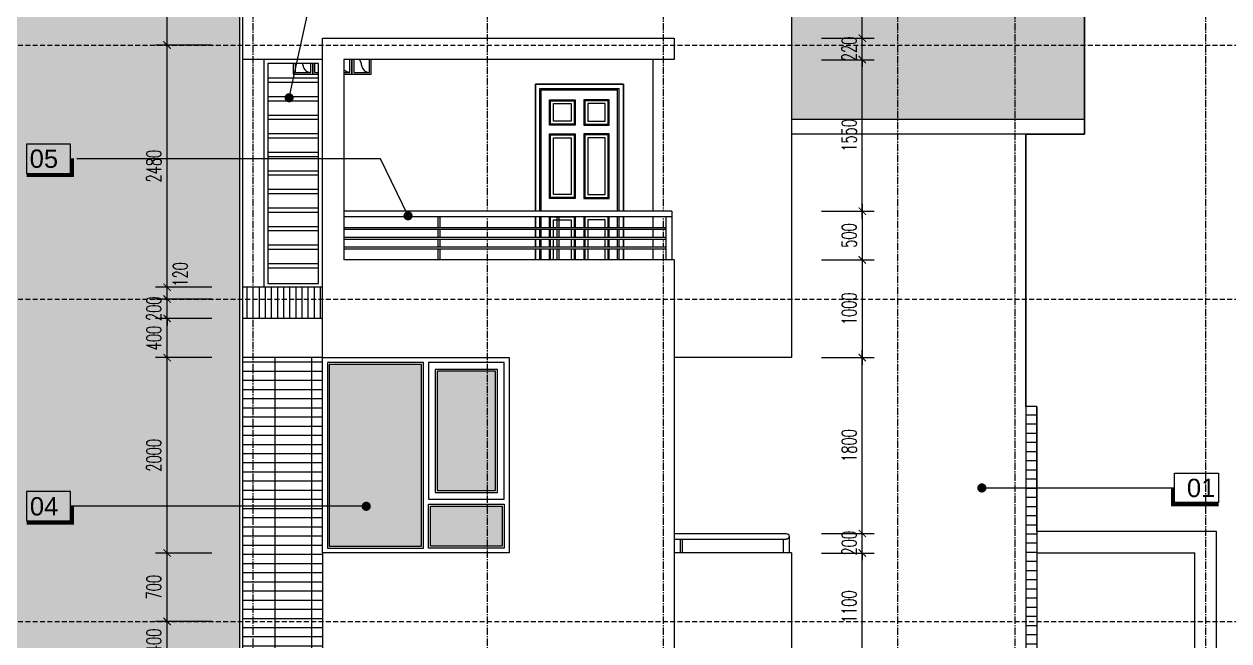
# Model space of a CAD drawing. Header units: millimetres. Extents: x -229618 to 2906, y -178063 to 96806.
# Drawn here: x -142377 to -130046, y -147705 to -141391 of the extents above; entities that cross this region are included whole.
import ezdxf
from ezdxf.enums import TextEntityAlignment as Align
from ezdxf.xclip import XClip

# ---------------------------------------------------------------- set-up
doc = ezdxf.new("R2010")
doc.units = ezdxf.units.MM
doc.header["$LTSCALE"] = 200
doc.header["$MEASUREMENT"] = 0
doc.header["$XCLIPFRAME"] = 0
doc.set_wipeout_variables(frame=1)
doc.header["$PDMODE"] = 3
doc.header["$PDSIZE"] = 50
for name, pattern in [('CENTER', [2, 1.25, -0.25, 0.25, -0.25]), ('CENTER2', [1.125, 0.75, -0.125, 0.125, -0.125]), ('DASHED2', [0.375, 0.25, -0.125])]:
    doc.linetypes.add(name, pattern=pattern)
doc.layers.get('0').update_dxf_attribs({"color": 95, "linetype": 'CONTINUOUS'})
doc.layers.get('DEFPOINTS').update_dxf_attribs({"linetype": 'CONTINUOUS'})
for name, color, linetype in [('CUA', 145, 'CONTINUOUS'), ('DIM', 251, 'CONTINUOUS'), ('TEXT', 33, 'CONTINUOUS'), ('TRUC', 251, 'CENTER'), ('VAT-LIEU', 251, 'CONTINUOUS')]:
    doc.layers.add(name, color=color, linetype=linetype)
for name, color, linetype, lineweight in [('hatch', 250, 'CONTINUOUS', 5), ('khuat', 8, 'DASHED2', 15), ('nho', 252, 'CONTINUOUS', 15), ('thay', 7, 'CONTINUOUS', 18), ('tim', 18, 'CENTER2', 9)]:
    doc.layers.add(name, color=color, linetype=linetype, lineweight=lineweight)
doc.styles.add('Aria H iso', font='Vharial_0.ttf')
doc.styles.add('Scale', font='vnsimli.shx', dxfattribs={"width": 0.65, "bigfont": 'bigfont.shx'})
doc.dimstyles.new('Scale', dxfattribs={"dimscale": 75, "dimtxt": 2, "dimasz": 1, "dimexe": 1.6, "dimexo": 0, "dimgap": 0.8, "dimtad": 1, "dimdec": 0, "dimzin": 0, "dimdsep": 46, "dimtxsty": 'Scale', "dimblk": 'ARCHTICK', "dimcen": 0.1, "dimdle": 1, "dimclrd": 256, "dimclre": 256, "dimclrt": 3, "dimadec": 0, "dimazin": 0, "dimtfac": 1, "dimtdec": 0, "dimtix": 1, "dimtmove": 2, "dimatfit": 3, "dimldrblk": 'ARCHTICK', "dimfxl": 0, "dimtolj": 1, "dimtzin": 0, "dimarcsym": 0})

# ---------------------------------------------------------------- blocks, each defined once
blk = doc.blocks.new('D1')
for p, q in [((855, 2155), (45, 2155)), ((45, 0), (45, 2155)), ((60, 0), (60, 2140)), ((840, 2140), (60, 2140)), ((840, 0), (840, 2140)), ((855, 0), (855, 2155)), ((0, 0), (900, 0))]:
    blk.add_line(p, q)
for points in [[(900, 0), (900, 2200), (0, 2200), (0, 0)], [(405, 2040), (405, 1780), (145, 1780), (145, 2040), (405, 2040)], [(495, 2040), (495, 1780), (755, 1780), (755, 2040), (495, 2040)], [(405, 1690), (405, 1030), (145, 1030), (145, 1690), (405, 1690)], [(495, 1690), (495, 1030), (755, 1030), (755, 1690), (495, 1690)], [(45, 1220), (45, 1290)], [(405, 850), (405, 190), (145, 190), (145, 850), (405, 850)], [(495, 850), (495, 190), (755, 190), (755, 850), (495, 850)]]:
    blk.add_lwpolyline(points)
for points in [[(395, 2030), (395, 1790), (155, 1790), (155, 2030)], [(365, 2000), (365, 1820), (185, 1820), (185, 2000)], [(505, 2030), (505, 1790), (745, 1790), (745, 2030)], [(535, 2000), (535, 1820), (715, 1820), (715, 2000)], [(395, 1680), (395, 1040), (155, 1040), (155, 1680)], [(365, 1650), (365, 1070), (185, 1070), (185, 1650)], [(505, 1680), (505, 1040), (745, 1040), (745, 1680)], [(535, 1650), (535, 1070), (715, 1070), (715, 1650)], [(395, 840), (395, 200), (155, 200), (155, 840)], [(365, 810), (365, 230), (185, 230), (185, 810)], [(505, 840), (505, 200), (745, 200), (745, 840)], [(535, 810), (535, 230), (715, 230), (715, 810)]]:
    blk.add_lwpolyline(points, close=True)
at = {"const_width": 7.5}
for points in [[(45, 1892), (45, 1962)], [(45, 178), (45, 248)]]:
    blk.add_lwpolyline(points, dxfattribs=at)
blk = doc.blocks.new('gach kinh')
at = {"layer": 'CUA', "linetype": 'Continuous'}
blk.add_lwpolyline([(0, 0), (200, 0), (200, 200), (0, 200)], close=True, dxfattribs=at)
at = {"layer": 'VAT-LIEU', "linetype": 'Continuous'}
blk.add_lwpolyline([(20, 20), (180, 20), (180, 180), (20, 180)], close=True, dxfattribs=at)
for centre, radius, start, end in [((19, 100), 80.4, 5.4118, 89.5545), ((188, 108), 88.2, 180.434, 265.0592)]:
    blk.add_arc(centre, radius, start, end, dxfattribs=at)
blk = doc.blocks.new('matsau')
at = {"layer": 'hatch', "linetype": 'Continuous'}
h = blk.add_hatch(dxfattribs=at)
h.set_pattern_fill('CROSS', color=256, scale=400, style=0)
h.set_pattern_definition([(0, (-154074.93, -217.71), (100, 100), [50, -150]), (90, (-154049.93, -242.71), (-100, 100), [50, -150])])
h.paths.add_polyline_path([(125, 12928), (15, 12928), (15, 12778), (125, 12778)])
h.paths.add_polyline_path([(1325, 12778), (15, 12778), (15, 12550), (1325, 12550)])
h.paths.add_polyline_path([(15, 600), (9985, 600), (9985, 4970), (8145, 4970), (8145, 6250), (8035, 6250), (8035, 9038), (8635, 9038), (8635, 11850), (4435, 11850), (4435, 12700), (4215, 12700), (4215, 12550), (15, 12550)])
h = blk.add_hatch(dxfattribs=at)
h.set_pattern_fill('AR-RSHKE', color=256, scale=15, style=0)
h.set_pattern_definition([(0, (140593.3, 151554.86), (382.5, 180), [90, -75, 105, -45, 135, -60]), (0, (140683.3, 151562.36), (382.5, 180), [75, -285, 60, -90]), (0, (140863.3, 151543.61), (382.5, 180), [45, -465]), (90, (140593.3, 151554.86), (-127.5, 180), [172.5, -547.5]), (90, (140683.3, 151554.86), (-127.5, 180), [168.75, -551.25]), (90, (140758.3, 151554.86), (-127.5, 180), [157.5, -562.5]), (90, (140863.3, 151543.61), (-127.5, 180), [172.5, -547.5]), (90, (140908.3, 151543.61), (-127.5, 180), [172.5, -547.5]), (90, (141043.3, 151554.86), (-127.5, 180), [165, -555])])
h.paths.add_polyline_path([(-15, 12450), (-125, 12450), (-125, 11850), (-15, 11850)])
h.paths.add_polyline_path([(-5635, 9950), (-8635, 9950), (-8635, 9188), (-5635, 9188)])
h.paths.add_polyline_path([(-1325, 12543), (-1325, 11850), (-4215, 11850), (-4215, 12543)])
h.paths.add_polyline_path([(-125, 11850), (-125, 11336), (-615, 11336), (-615, 11850), (-8635, 11850), (-8635, 9950), (-5635, 9950), (-5635, 10850), (-15, 10850), (-15, 11850)])
h.paths.add_polyline_path([(-615, 11850), (-615, 12450), (-725, 12450), (-725, 12550), (-1320, 12550), (-1320, 11850)])
h = blk.add_hatch(dxfattribs=at)
h.set_pattern_fill('ANSI31', color=256, scale=500, angle=45, style=0)
h.set_pattern_definition([(90, (140593.303, 151554.865), (-62.5, 1e-14), [])])
h.paths.add_polyline_path([(-125, 7470), (-835, 7470), (-835, 7350), (-125, 7350)])
h.paths.add_polyline_path([(-15, 7470), (-125, 7470), (-125, 7350), (-15, 7350)])
h.paths.add_polyline_path([(-15, 7350), (-125, 7350), (-125, 7150), (-15, 7150)])
h.paths.add_polyline_path([(-125, 7350), (-835, 7350), (-835, 7150), (-125, 7150)])
h = blk.add_hatch(dxfattribs=at)
h.set_pattern_fill('CROSS', color=256, scale=100, style=0)
h.set_pattern_definition([(0, (-153184.93, 4602.293), (25, 25), [12.5, -37.5]), (90, (-153178.68, 4596.043), (-25, 25), [12.5, -37.5])])
h.paths.add_polyline_path([(-905, 6680), (-1850, 6680), (-1850, 4820), (-905, 4820)])
h.paths.add_polyline_path([(-2605, 5390), (-2010, 5390), (-2010, 6610), (-2605, 6610)])
h.paths.add_polyline_path([(-1940, 5230), (-1940, 4820), (-2675, 4820), (-2675, 5230)])
h = blk.add_hatch(dxfattribs=at)
h.set_pattern_fill('GRATE', color=256, scale=3000, style=0)
h.set_pattern_definition([(0, (294683.23, 151772.57), (0, 93.75), []), (90, (294683.23, 151772.57), (-375, 2e-14), [])])
h.paths.add_polyline_path([(-15, 6750), (-835, 6750), (-835, 4750), (-835, 4050), (-15, 4050)])
h.paths.add_polyline_path([(-2035, 3650), (-835, 3650), (-835, 4050), (-15, 4050), (-15, 2250), (-235, 2250), (-2035, 2250)])
h = blk.add_hatch(dxfattribs=at)
h.set_pattern_fill('GRATE', color=256, scale=3000, style=0)
h.set_pattern_definition([(7e-15, (-29467.94, 185637.58), (0, 93.75), []), (90, (-29467.94, 185637.58), (-375, 2e-14), [])])
h.paths.add_polyline_path([(-8035, 4050), (-8145, 4050), (-8145, 3150), (-8035, 3150)])
h.paths.add_polyline_path([(-8035, 2950), (-8145, 2950), (-8145, 750), (-8035, 750)])
h.paths.add_polyline_path([(-8035, 6250), (-8145, 6250), (-8145, 4050), (-8035, 4050)])
h.paths.add_polyline_path([(-8145, 600), (-8035, 600), (-8035, 750), (-8145, 750)])
at = {"layer": 'CUA', "linetype": 'Continuous'}
blk.add_lwpolyline([(-1055, 9650), (-1135, 9650), (-1135, 9800)], dxfattribs=at)
at = {"layer": 'hatch', "linetype": 'Continuous'}
for points in [[(-905, 4820), (-1850, 4820), (-1850, 6680), (-905, 6680)], [(-2605, 6610), (-2010, 6610), (-2010, 5390), (-2605, 5390)], [(-2675, 4820), (-1940, 4820), (-1940, 5230), (-2675, 5230)]]:
    blk.add_lwpolyline(points, close=True, dxfattribs=at)
at = {"layer": 'khuat', "linetype": 'Continuous'}
for points in [[(-275, 7510), (-795, 7510), (-795, 9760), (-275, 9760)], [(-795, 9610), (-275, 9610), (-275, 9570), (-795, 9570)], [(-795, 9420), (-275, 9420), (-275, 9380), (-795, 9380)], [(-795, 9230), (-275, 9230), (-275, 9190), (-795, 9190)], [(-795, 9040), (-275, 9040), (-275, 9000), (-795, 9000)], [(-795, 8850), (-275, 8850), (-275, 8810), (-795, 8810)], [(-795, 8660), (-275, 8660), (-275, 8620), (-795, 8620)], [(-795, 8470), (-275, 8470), (-275, 8430), (-795, 8430)], [(-795, 8280), (-275, 8280), (-275, 8240), (-795, 8240)], [(-795, 8090), (-275, 8090), (-275, 8050), (-795, 8050)], [(-795, 7900), (-275, 7900), (-275, 7860), (-795, 7860)], [(-795, 7710), (-275, 7710), (-275, 7670), (-795, 7670)]]:
    blk.add_lwpolyline(points, close=True, dxfattribs=at)
at = {"layer": 'nho', "linetype": 'Continuous'}
for p, q in [((-15, 12950), (-15, 600)), ((15, 12550), (15, 600)), ((-3255, 8190), (-3255, 7750)), ((-3235, 8190), (-3235, 7750)), ((-2035, 8190), (-2035, 7750)), ((-2015, 8190), (-2015, 7750)), ((-5610, 4920), (-5610, 4750)), ((-5550, 4890), (-5550, 4750)), ((-4515, 4890), (-4515, 4750)), ((-4495, 4890), (-4495, 4750))]:
    blk.add_line(p, q, dxfattribs=at)
for points in [[(-2695, 6700), (-1920, 6700), (-1920, 5300), (-2695, 5300), (-2695, 6700)], [(-2695, 4800), (-1920, 4800), (-1920, 5250), (-2695, 5250), (-2695, 4800)]]:
    blk.add_lwpolyline(points, dxfattribs=at)
for points in [[(-885, 4800), (-1870, 4800), (-1870, 6700), (-885, 6700)], [(-2625, 6630), (-1990, 6630), (-1990, 5370), (-2625, 5370)]]:
    blk.add_lwpolyline(points, close=True, dxfattribs=at)
at = {"layer": 'thay', "linetype": 'Continuous'}
for p, q in [((-8635, 11850), (-8635, 9038)), ((-5635, 10850), (-5635, 6750)), ((-4215, 9800), (-4215, 7750)), ((-835, 9800), (-15, 9800)), ((-235, 9800), (-235, 7470)), ((-8635, 9188), (-5635, 9188)), ((-8635, 9038), (-5635, 9038)), ((-8035, 9038), (-8035, 3150)), ((-3560, 8250), (-1055, 8250)), ((-3560, 8190), (-1055, 8190)), ((-4435, 7750), (-4435, 600)), ((-4435, 7750), (-1055, 7750)), ((-835, 7470), (-15, 7470)), ((-5635, 6750), (-4435, 6750)), ((-835, 6750), (-15, 6750)), ((-8145, 6250), (-8035, 6250)), ((-8145, 6250), (-8145, 3150)), ((-9985, 4970), (-8145, 4970)), ((-9985, 600), (-9985, 4970)), ((-4435, 4950), (-5580, 4950)), ((-4435, 4890), (-5580, 4890)), ((-8145, 4750), (-9765, 4750)), ((-9765, 2837), (-9765, 4750)), ((-5635, 4750), (-5635, 3650)), ((-5635, 4750), (-4435, 4750)), ((-835, 4750), (-835, 3650))]:
    blk.add_line(p, q, dxfattribs=at)
for points in [[(15, 12950), (15, 600), (9985, 600), (9985, 600), (9985, 600), (9985, 4970), (8145, 4970), (8145, 6250), (8035, 6250), (8035, 9038), (8635, 9038), (8635, 11850), (4435, 11850), (4435, 12700), (4215, 12700), (4215, 12550), (1325, 12550), (1325, 12950), (125, 12950), (125, 12950), (15, 12950)], [(-9985, 600), (-9985, 4970), (-8145, 4970), (-8145, 6250), (-8035, 6250), (-8035, 9038), (-8635, 9038), (-8635, 11850), (-4435, 11850), (-4435, 12700), (-4215, 12700), (-4215, 12550), (-125, 12550)], [(-3915, 7750), (-3915, 9550), (-3015, 9550), (-3015, 7750)], [(-835, 6750), (-2745, 6750), (-2745, 4750), (-835, 4750), (-835, 6750)]]:
    blk.add_lwpolyline(points, dxfattribs=at)
blk.add_arc((-5580, 4920), 30, 90, 270, dxfattribs=at)
at = {"layer": 'VAT-LIEU', "linetype": 'Continuous'}
blk.add_line((-835, 7150), (-15, 7150), dxfattribs=at)
blk.add_lwpolyline([(-1055, 9670), (-1115, 9670), (-1115, 9800)], dxfattribs=at)
blk.add_arc((-1116, 9750), 80.4, 270.4455, 318.9424, dxfattribs=at)
at = {"layer": 'hatch', "linetype": 'Continuous'}
ref = blk.add_blockref('D1', (-3915, 7350), dxfattribs=at)
XClip(ref).set_block_clipping_path([(-88.3042696602, 399.999852115), (1022.7941900593, 2289.9050636058)])
at = {"layer": 'nho', "linetype": 'Continuous', "extrusion": (0, 0, -1)}
ref = blk.add_blockref('gach kinh', (1335, 9850), dxfattribs=dict(at, zscale=-1, rotation=180))
XClip(ref).set_block_clipping_path([(-108.1561563565, 50.0000000006), (200.0000000001, 290.2890994119)])
ref = blk.add_blockref('gach kinh', (935, 9850), dxfattribs=dict(at, zscale=-1, rotation=180))
XClip(ref).set_block_clipping_path([(139.9999999999, 90.0000000006), (234.2902887798, 326.7557690172)])
ref = blk.add_blockref('gach kinh', (735, 9850), dxfattribs=dict(at, zscale=-1, rotation=180))
XClip(ref).set_block_clipping_path([(-19.9999999999, 90.0000000006), (269.5464203101, 335.6970152672)])
for points in [[(-4410, 8250), (-4410, 8190), (-1055, 8190), (-1055, 8250)], [(-1055, 8080), (-1055, 8060), (-4350, 8060), (-4350, 8080)], [(-1055, 7980), (-1055, 7960), (-4350, 7960), (-4350, 7980)], [(-1055, 7880), (-1055, 7860), (-4350, 7860), (-4350, 7880)]]:
    blk.add_wipeout(points).dxf.layer = 'DIM'
at = {"layer": 'nho', "linetype": 'Continuous'}
for p, q in [((-4350, 8080), (-1055, 8080)), ((-4350, 8060), (-1055, 8060)), ((-4350, 7980), (-1055, 7980)), ((-4350, 7960), (-1055, 7960)), ((-4350, 7880), (-1055, 7880)), ((-4350, 7860), (-1055, 7860))]:
    blk.add_line(p, q, dxfattribs=at)
at = {"layer": 'thay', "linetype": 'Continuous'}
for p, q in [((-4410, 8250), (-1055, 8250)), ((-4410, 8190), (-4410, 7750)), ((-4410, 8190), (-1055, 8190)), ((-4350, 8190), (-4350, 7750))]:
    blk.add_line(p, q, dxfattribs=at)
at = {"layer": 'thay'}
blk.add_line((-4410, 8250), (-4410, 8190), dxfattribs=at)
at = {"layer": 'thay', "linetype": 'Continuous'}
blk.add_lwpolyline([(-835, 6750), (-835, 10020), (-4435, 10020), (-4435, 9800), (-1055, 9800), (-1055, 7750)], dxfattribs=at)
blk = doc.blocks.new('_ArchTick')
at = {"color": 0, "linetype": 'ByBlock', "const_width": 0.15}
blk.add_lwpolyline([(-0.5, -0.5), (0.5, 0.5)], dxfattribs=at)
blk = doc.blocks.new('*D117')
at = {"layer": 'DEFPOINTS', "color": 0, "linetype": 'Continuous'}
for p in [(-134215, -146805), (-133798, -146805), (-134215, -147905)]:
    blk.add_point(p, dxfattribs=at)
at = {"layer": 'DIM', "linetype": 'Continuous', "lineweight": -2}
for p, q in [((-133798, -147980), (-133798, -146730)), ((-134215, -146805), (-133678, -146805)), ((-134215, -147905), (-133678, -147905))]:
    blk.add_line(p, q, dxfattribs=at)
at = {"layer": 'DIM', "linetype": 'Continuous', "lineweight": -2, "xscale": 75, "yscale": 75, "zscale": 75}
for p, rotation in [((-133798, -146805), 90), ((-133798, -147905), 270)]:
    blk.add_blockref('_ArchTick', p, dxfattribs=dict(at, rotation=rotation))
at = {"layer": 'DIM', "color": 3, "linetype": 'Continuous', "insert": (-133933, -147355), "char_height": 150, "attachment_point": 5, "rotation": 90, "style": 'Scale'}
blk.add_mtext('\\A1;1100', dxfattribs=at)
blk = doc.blocks.new('*D118')
at = {"layer": 'DEFPOINTS', "color": 0, "linetype": 'Continuous'}
for p in [(-134215, -146605), (-133798, -146605), (-134215, -146805)]:
    blk.add_point(p, dxfattribs=at)
at = {"layer": 'DIM', "linetype": 'Continuous', "lineweight": -2}
for p, q in [((-134215, -146605), (-133678, -146605)), ((-133798, -146605), (-133798, -146530)), ((-133798, -146805), (-133798, -146605)), ((-134215, -146805), (-133678, -146805)), ((-133798, -146805), (-133798, -146880))]:
    blk.add_line(p, q, dxfattribs=at)
at = {"layer": 'DIM', "linetype": 'Continuous', "lineweight": -2, "xscale": 75, "yscale": 75, "zscale": 75}
for p, rotation in [((-133798, -146605), 270), ((-133798, -146805), 90)]:
    blk.add_blockref('_ArchTick', p, dxfattribs=dict(at, rotation=rotation))
at = {"layer": 'DIM', "color": 3, "linetype": 'Continuous', "insert": (-133933, -146705), "char_height": 150, "attachment_point": 5, "rotation": 90, "style": 'Scale'}
blk.add_mtext('\\A1;200', dxfattribs=at)
blk = doc.blocks.new('*D119')
at = {"layer": 'DEFPOINTS', "color": 0, "linetype": 'Continuous'}
for p in [(-134215, -144805), (-133798, -144805), (-134215, -146605)]:
    blk.add_point(p, dxfattribs=at)
at = {"layer": 'DIM', "linetype": 'Continuous', "lineweight": -2}
for p, q in [((-133798, -146680), (-133798, -144730)), ((-134215, -144805), (-133678, -144805)), ((-134215, -146605), (-133678, -146605))]:
    blk.add_line(p, q, dxfattribs=at)
at = {"layer": 'DIM', "linetype": 'Continuous', "lineweight": -2, "xscale": 75, "yscale": 75, "zscale": 75}
for p, rotation in [((-133798, -144805), 90), ((-133798, -146605), 270)]:
    blk.add_blockref('_ArchTick', p, dxfattribs=dict(at, rotation=rotation))
at = {"layer": 'DIM', "color": 3, "linetype": 'Continuous', "insert": (-133933, -145705), "char_height": 150, "attachment_point": 5, "rotation": 90, "style": 'Scale'}
blk.add_mtext('\\A1;1800', dxfattribs=at)
blk = doc.blocks.new('*D120')
at = {"layer": 'DEFPOINTS', "color": 0, "linetype": 'Continuous'}
for p in [(-134215, -141755), (-133798, -141755), (-134215, -143305)]:
    blk.add_point(p, dxfattribs=at)
at = {"layer": 'DIM', "linetype": 'Continuous', "lineweight": -2}
for p, q in [((-133798, -143380), (-133798, -141680)), ((-134215, -141755), (-133678, -141755)), ((-134215, -143305), (-133678, -143305))]:
    blk.add_line(p, q, dxfattribs=at)
at = {"layer": 'DIM', "linetype": 'Continuous', "lineweight": -2, "xscale": 75, "yscale": 75, "zscale": 75}
for p, rotation in [((-133798, -141755), 90), ((-133798, -143305), 270)]:
    blk.add_blockref('_ArchTick', p, dxfattribs=dict(at, rotation=rotation))
at = {"layer": 'DIM', "color": 3, "linetype": 'Continuous', "insert": (-133933, -142530), "char_height": 150, "attachment_point": 5, "rotation": 90, "style": 'Scale'}
blk.add_mtext('\\A1;1550', dxfattribs=at)
blk = doc.blocks.new('*D121')
at = {"layer": 'DEFPOINTS', "color": 0, "linetype": 'Continuous'}
for p in [(-134215, -141535), (-133798, -141535), (-134215, -141755)]:
    blk.add_point(p, dxfattribs=at)
at = {"layer": 'DIM', "linetype": 'Continuous', "lineweight": -2}
for p, q in [((-134215, -141535), (-133678, -141535)), ((-133798, -141535), (-133798, -141460)), ((-133798, -141755), (-133798, -141535)), ((-134215, -141755), (-133678, -141755)), ((-133798, -141755), (-133798, -141830))]:
    blk.add_line(p, q, dxfattribs=at)
at = {"layer": 'DIM', "linetype": 'Continuous', "lineweight": -2, "xscale": 75, "yscale": 75, "zscale": 75}
for p, rotation in [((-133798, -141535), 270), ((-133798, -141755), 90)]:
    blk.add_blockref('_ArchTick', p, dxfattribs=dict(at, rotation=rotation))
at = {"layer": 'DIM', "color": 3, "linetype": 'Continuous', "insert": (-133933, -141645), "char_height": 150, "attachment_point": 5, "rotation": 90, "style": 'Scale'}
blk.add_mtext('\\A1;220', dxfattribs=at)
blk = doc.blocks.new('*D122')
at = {"layer": 'DEFPOINTS', "color": 0, "linetype": 'Continuous'}
for p in [(-134215, -140705), (-133798, -140705), (-134215, -141535)]:
    blk.add_point(p, dxfattribs=at)
at = {"layer": 'DIM', "linetype": 'Continuous', "lineweight": -2}
for p, q in [((-133798, -141610), (-133798, -140630)), ((-134215, -140705), (-133678, -140705)), ((-134215, -141535), (-133678, -141535))]:
    blk.add_line(p, q, dxfattribs=at)
at = {"layer": 'DIM', "linetype": 'Continuous', "lineweight": -2, "xscale": 75, "yscale": 75, "zscale": 75}
for p, rotation in [((-133798, -140705), 90), ((-133798, -141535), 270)]:
    blk.add_blockref('_ArchTick', p, dxfattribs=dict(at, rotation=rotation))
at = {"layer": 'DIM', "color": 3, "linetype": 'Continuous', "insert": (-133933, -141120), "char_height": 150, "attachment_point": 5, "rotation": 90, "style": 'Scale'}
blk.add_mtext('\\A1;830', dxfattribs=at)
blk = doc.blocks.new('*D131')
at = {"layer": 'DEFPOINTS', "color": 0, "linetype": 'Continuous'}
for p in [(-140913, -147505), (-140454, -147505), (-140454, -147905)]:
    blk.add_point(p, dxfattribs=at)
at = {"layer": 'DIM', "linetype": 'Continuous', "lineweight": -2}
for p, q in [((-140913, -147980), (-140913, -147430)), ((-140454, -147505), (-141033, -147505)), ((-140454, -147905), (-141033, -147905))]:
    blk.add_line(p, q, dxfattribs=at)
at = {"layer": 'DIM', "linetype": 'Continuous', "lineweight": -2, "xscale": 75, "yscale": 75, "zscale": 75}
for p, rotation in [((-140913, -147505), 90), ((-140913, -147905), 270)]:
    blk.add_blockref('_ArchTick', p, dxfattribs=dict(at, rotation=rotation))
at = {"layer": 'DIM', "color": 3, "linetype": 'Continuous', "insert": (-141048, -147705), "char_height": 150, "attachment_point": 5, "rotation": 90, "style": 'Scale'}
blk.add_mtext('\\A1;400', dxfattribs=at)
blk = doc.blocks.new('*D132')
at = {"layer": 'DEFPOINTS', "color": 0, "linetype": 'Continuous'}
for p in [(-140913, -146805), (-140454, -146805), (-140454, -147505)]:
    blk.add_point(p, dxfattribs=at)
at = {"layer": 'DIM', "linetype": 'Continuous', "lineweight": -2}
for p, q in [((-140913, -147580), (-140913, -146730)), ((-140454, -146805), (-141033, -146805)), ((-140454, -147505), (-141033, -147505))]:
    blk.add_line(p, q, dxfattribs=at)
at = {"layer": 'DIM', "linetype": 'Continuous', "lineweight": -2, "xscale": 75, "yscale": 75, "zscale": 75}
for p, rotation in [((-140913, -146805), 90), ((-140913, -147505), 270)]:
    blk.add_blockref('_ArchTick', p, dxfattribs=dict(at, rotation=rotation))
at = {"layer": 'DIM', "color": 3, "linetype": 'Continuous', "insert": (-141048, -147155), "char_height": 150, "attachment_point": 5, "rotation": 90, "style": 'Scale'}
blk.add_mtext('\\A1;700', dxfattribs=at)
blk = doc.blocks.new('*D133')
at = {"layer": 'DEFPOINTS', "color": 0, "linetype": 'Continuous'}
for p in [(-140913, -144805), (-140454, -144805), (-140454, -146805)]:
    blk.add_point(p, dxfattribs=at)
at = {"layer": 'DIM', "linetype": 'Continuous', "lineweight": -2}
for p, q in [((-140913, -146880), (-140913, -144730)), ((-140454, -144805), (-141033, -144805)), ((-140454, -146805), (-141033, -146805))]:
    blk.add_line(p, q, dxfattribs=at)
at = {"layer": 'DIM', "linetype": 'Continuous', "lineweight": -2, "xscale": 75, "yscale": 75, "zscale": 75}
for p, rotation in [((-140913, -144805), 90), ((-140913, -146805), 270)]:
    blk.add_blockref('_ArchTick', p, dxfattribs=dict(at, rotation=rotation))
at = {"layer": 'DIM', "color": 3, "linetype": 'Continuous', "insert": (-141048, -145805), "char_height": 150, "attachment_point": 5, "rotation": 90, "style": 'Scale'}
blk.add_mtext('\\A1;2000', dxfattribs=at)
blk = doc.blocks.new('*D134')
at = {"layer": 'DEFPOINTS', "color": 0, "linetype": 'Continuous'}
for p in [(-140913, -144405), (-140454, -144405), (-140454, -144805)]:
    blk.add_point(p, dxfattribs=at)
at = {"layer": 'DIM', "linetype": 'Continuous', "lineweight": -2}
for p, q in [((-140913, -144880), (-140913, -144330)), ((-140454, -144405), (-141033, -144405)), ((-140454, -144805), (-141033, -144805))]:
    blk.add_line(p, q, dxfattribs=at)
at = {"layer": 'DIM', "linetype": 'Continuous', "lineweight": -2, "xscale": 75, "yscale": 75, "zscale": 75}
for p, rotation in [((-140913, -144405), 90), ((-140913, -144805), 270)]:
    blk.add_blockref('_ArchTick', p, dxfattribs=dict(at, rotation=rotation))
at = {"layer": 'DIM', "color": 3, "linetype": 'Continuous', "insert": (-141048, -144605), "char_height": 150, "attachment_point": 5, "rotation": 90, "style": 'Scale'}
blk.add_mtext('\\A1;400', dxfattribs=at)
blk = doc.blocks.new('*D135')
at = {"layer": 'DEFPOINTS', "color": 0, "linetype": 'Continuous'}
for p in [(-140913, -144205), (-140454, -144205), (-140454, -144405)]:
    blk.add_point(p, dxfattribs=at)
at = {"layer": 'DIM', "linetype": 'Continuous', "lineweight": -2}
for p, q in [((-140913, -144205), (-140913, -144130)), ((-140454, -144205), (-141033, -144205)), ((-140913, -144405), (-140913, -144205)), ((-140454, -144405), (-141033, -144405)), ((-140913, -144405), (-140913, -144480))]:
    blk.add_line(p, q, dxfattribs=at)
at = {"layer": 'DIM', "linetype": 'Continuous', "lineweight": -2, "xscale": 75, "yscale": 75, "zscale": 75}
for p, rotation in [((-140913, -144205), 270), ((-140913, -144405), 90)]:
    blk.add_blockref('_ArchTick', p, dxfattribs=dict(at, rotation=rotation))
at = {"layer": 'DIM', "color": 3, "linetype": 'Continuous', "insert": (-141048, -144305), "char_height": 150, "attachment_point": 5, "rotation": 90, "style": 'Scale'}
blk.add_mtext('\\A1;200', dxfattribs=at)
blk = doc.blocks.new('*D136')
at = {"layer": 'DEFPOINTS', "color": 0, "linetype": 'Continuous'}
for p in [(-140913, -144085), (-140454, -144085), (-140454, -144205)]:
    blk.add_point(p, dxfattribs=at)
at = {"layer": 'DIM', "linetype": 'Continuous', "lineweight": -2}
for p, q in [((-140913, -144280), (-140913, -144010)), ((-140454, -144085), (-141033, -144085)), ((-140454, -144205), (-141033, -144205))]:
    blk.add_line(p, q, dxfattribs=at)
at = {"layer": 'DIM', "linetype": 'Continuous', "lineweight": -2, "xscale": 75, "yscale": 75, "zscale": 75}
for p, rotation in [((-140913, -144085), 90), ((-140913, -144205), 270)]:
    blk.add_blockref('_ArchTick', p, dxfattribs=dict(at, rotation=rotation))
at = {"layer": 'DIM', "color": 3, "linetype": 'Continuous', "insert": (-140778, -143953), "char_height": 150, "attachment_point": 5, "rotation": 90, "style": 'Scale'}
blk.add_mtext('\\A1;120', dxfattribs=at)
blk = doc.blocks.new('*D137')
at = {"layer": 'DEFPOINTS', "color": 0, "linetype": 'Continuous'}
for p in [(-140913, -141605), (-140454, -141605), (-140454, -144085)]:
    blk.add_point(p, dxfattribs=at)
at = {"layer": 'DIM', "linetype": 'Continuous', "lineweight": -2}
for p, q in [((-140913, -144160), (-140913, -141530)), ((-140454, -141605), (-141033, -141605)), ((-140454, -144085), (-141033, -144085))]:
    blk.add_line(p, q, dxfattribs=at)
at = {"layer": 'DIM', "linetype": 'Continuous', "lineweight": -2, "xscale": 75, "yscale": 75, "zscale": 75}
for p, rotation in [((-140913, -141605), 90), ((-140913, -144085), 270)]:
    blk.add_blockref('_ArchTick', p, dxfattribs=dict(at, rotation=rotation))
at = {"layer": 'DIM', "color": 3, "linetype": 'Continuous', "insert": (-141048, -142845), "char_height": 150, "attachment_point": 5, "rotation": 90, "style": 'Scale'}
blk.add_mtext('\\A1;2480', dxfattribs=at)
blk = doc.blocks.new('*D138')
at = {"layer": 'DEFPOINTS', "color": 0, "linetype": 'Continuous'}
for p in [(-140913, -140705), (-140454, -140705), (-140454, -141605)]:
    blk.add_point(p, dxfattribs=at)
at = {"layer": 'DIM', "linetype": 'Continuous', "lineweight": -2}
for p, q in [((-140913, -141680), (-140913, -140630)), ((-140454, -140705), (-141033, -140705)), ((-140454, -141605), (-141033, -141605))]:
    blk.add_line(p, q, dxfattribs=at)
at = {"layer": 'DIM', "linetype": 'Continuous', "lineweight": -2, "xscale": 75, "yscale": 75, "zscale": 75}
for p, rotation in [((-140913, -140705), 90), ((-140913, -141605), 270)]:
    blk.add_blockref('_ArchTick', p, dxfattribs=dict(at, rotation=rotation))
at = {"layer": 'DIM', "color": 3, "linetype": 'Continuous', "insert": (-141048, -141155), "char_height": 150, "attachment_point": 5, "rotation": 90, "style": 'Scale'}
blk.add_mtext('\\A1;900', dxfattribs=at)
blk = doc.blocks.new('vld')
at = {"layer": 'thay'}
blk.add_lwpolyline([(-15232, -5082), (0, -5082), (0, 5082), (-15232, 5082)], close=True, dxfattribs=at)
at = {"layer": 'thay', "color": 1, "ltscale": 600, "const_width": 1270}
blk.add_lwpolyline([(635, 140), (635, -5717), (-15232, -5717)], dxfattribs=at)
at = {"layer": 'TEXT', "style": 'Aria H iso'}
blk.add_attdef('1', text='', height=6350, dxfattribs=at).set_placement((-7944, -3167), align=Align.CENTER)
blk = doc.blocks.new('*D420')
at = {"layer": 'DEFPOINTS', "color": 0}
for p in [(-134215, -143305), (-134215, -143805), (-133798, -143805)]:
    blk.add_point(p, dxfattribs=at)
at = {"layer": 'DIM', "lineweight": -2}
for p, q in [((-133798, -143230), (-133798, -143880)), ((-134215, -143305), (-133678, -143305)), ((-134215, -143805), (-133678, -143805))]:
    blk.add_line(p, q, dxfattribs=at)
at = {"layer": 'DIM', "lineweight": -2, "xscale": 75, "yscale": 75, "zscale": 75}
for p, rotation in [((-133798, -143305), 90), ((-133798, -143805), 270)]:
    blk.add_blockref('_ArchTick', p, dxfattribs=dict(at, rotation=rotation))
at = {"layer": 'DIM', "color": 3, "insert": (-133933, -143555), "char_height": 150, "attachment_point": 5, "rotation": 90, "style": 'Scale'}
blk.add_mtext('\\A1;500', dxfattribs=at)
blk = doc.blocks.new('*D421')
at = {"layer": 'DEFPOINTS', "color": 0}
for p in [(-134215, -143805), (-134215, -144805), (-133798, -144805)]:
    blk.add_point(p, dxfattribs=at)
at = {"layer": 'DIM', "lineweight": -2}
for p, q in [((-133798, -143730), (-133798, -144880)), ((-134215, -143805), (-133678, -143805)), ((-134215, -144805), (-133678, -144805))]:
    blk.add_line(p, q, dxfattribs=at)
at = {"layer": 'DIM', "lineweight": -2, "xscale": 75, "yscale": 75, "zscale": 75}
for p, rotation in [((-133798, -143805), 90), ((-133798, -144805), 270)]:
    blk.add_blockref('_ArchTick', p, dxfattribs=dict(at, rotation=rotation))
at = {"layer": 'DIM', "color": 3, "insert": (-133933, -144305), "char_height": 150, "attachment_point": 5, "rotation": 90, "style": 'Scale'}
blk.add_mtext('\\A1;1000', dxfattribs=at)

msp = doc.modelspace()

# ---------------------------------------------------------------- linework, layer by layer
at = {"layer": 'tim', "ltscale": 0.5}
for p, q in [((-140033, -153492.5), (-140033, -139004.9)), ((-137633, -153492.5), (-137633, -139004.9)), ((-135833, -153492.5), (-135833, -139004.9)), ((-133433, -153492.5), (-133433, -139004.9)), ((-132233, -153492.5), (-132233, -139004.9)), ((-130283, -153492.5), (-130283, -139004.9))]:
    msp.add_line(p, q, dxfattribs=at)
at = {"layer": 'TRUC', "linetype": 'DASHED2'}
for p, q in [((-153763.9, -141604.9), (-126987.4, -141604.9)), ((-153763.9, -144204.9), (-126987.4, -144204.9)), ((-153763.9, -147504.9), (-126987.4, -147504.9))]:
    msp.add_line(p, q, dxfattribs=at)

# ---------------------------------------------------------------- block references
at = {"layer": 'CUA'}
ref = msp.add_blockref('vld', (-141902.4, -142768.7), dxfattribs=dict(at, xscale=0.02952755894511938, yscale=0.02952755894511938, zscale=0.0295275590551172))
ref.add_attrib('1', '05', dxfattribs={"layer": 'TEXT', "height": 187.5, "style": 'Aria H iso'}).set_placement((-142174.3, -142862.2), align=Align.CENTER)
ref = msp.add_blockref('vld', (-130601.9, -146139.1), dxfattribs=dict(at, xscale=-0.02952755894511938, yscale=0.02952755894511938, zscale=0.0295275590551172))
ref.add_attrib('1', '01', dxfattribs={"layer": 'TEXT', "height": 187.5, "style": 'Aria H iso'}).set_placement((-130330.3, -146232.6), align=Align.CENTER)
ref = msp.add_blockref('vld', (-141902.4, -146327), dxfattribs=dict(at, xscale=0.02952755894511938, yscale=0.02952755894511938, zscale=0.0295275590551172))
ref.add_attrib('1', '04', dxfattribs={"layer": 'TEXT', "height": 187.5, "style": 'Aria H iso'}).set_placement((-142172.1, -146420.5), align=Align.CENTER)

# ---------------------------------------------------------------- dimensions: what is measured, and where the dimension line sits
at = {"layer": 'DIM', "linetype": 'Continuous'}
for base, p1, p2, picture, middle in [((-140912.8, -140704.9), (-140453.7, -141604.9), (-140453.7, -140704.9), '*D138', (-141047.8, -141154.9)), ((-133797.7, -140704.9), (-134215.1, -141534.9), (-134215.1, -140704.9), '*D122', (-133932.7, -141119.9)), ((-140912.8, -141604.9), (-140453.7, -144084.9), (-140453.7, -141604.9), '*D137', (-141047.8, -142844.9)), ((-133797.7, -141534.9), (-134215.1, -141754.9), (-134215.1, -141534.9), '*D121', (-133932.7, -141644.9)), ((-133797.7, -141754.9), (-134215.1, -143304.9), (-134215.1, -141754.9), '*D120', (-133932.7, -142529.9)), ((-140912.8, -144204.9), (-140453.7, -144404.9), (-140453.7, -144204.9), '*D135', (-141047.8, -144304.9)), ((-140912.8, -144404.9), (-140453.7, -144804.9), (-140453.7, -144404.9), '*D134', (-141047.8, -144604.9)), ((-140912.8, -144804.9), (-140453.7, -146804.9), (-140453.7, -144804.9), '*D133', (-141047.8, -145804.9)), ((-133797.7, -144804.9), (-134215.1, -146604.9), (-134215.1, -144804.9), '*D119', (-133932.7, -145704.9)), ((-133797.7, -146604.9), (-134215.1, -146804.9), (-134215.1, -146604.9), '*D118', (-133932.7, -146704.9)), ((-140912.8, -146804.9), (-140453.7, -147504.9), (-140453.7, -146804.9), '*D132', (-141047.8, -147154.9)), ((-133797.7, -146804.9), (-134215.1, -147904.9), (-134215.1, -146804.9), '*D117', (-133932.7, -147354.9)), ((-140912.8, -147504.9), (-140453.7, -147904.9), (-140453.7, -147504.9), '*D131', (-141047.8, -147704.9))]:
    dim = msp.add_linear_dim(base=base, p1=p1, p2=p2, angle=90, dimstyle='Scale', override={"dimfxl": 70}, dxfattribs=at)
    dim.commit()
    dim.dimension.update_dxf_attribs({"geometry": picture, "text_midpoint": middle})
dim = msp.add_linear_dim(base=(-140912.8, -144084.9), p1=(-140453.7, -144204.9), p2=(-140453.7, -144084.9), angle=90, dimstyle='Scale', override={"dimfxl": 70}, dxfattribs=at)
dim.commit()
dim.dimension.update_dxf_attribs({"geometry": '*D136', "text_midpoint": (-140777.8, -143953), "dimtype": 160})

# ---------------------------------------------------------------- leaders
at = {"layer": 'DIM', "linetype": 'Continuous', "ltscale": 8}
for points in [[(-132574, -146139.1), (-130604.8, -146139.1)], [(-138875, -146327), (-141899.4, -146327)]]:
    msp.add_leader(points, dimstyle='Scale', override={"dimasz": 5, "dimldrblk": 'DotSmall'}, dxfattribs=at)

# ---------------------------------------------------------------- next in the draw order: block references
at = {"layer": 'hatch', "linetype": 'Continuous', "xscale": -1}
msp.add_blockref('matsau', (-140158, -151554.9), dxfattribs=at)

# ---------------------------------------------------------------- next in the draw order: dimensions: what is measured, and where the dimension line sits
at = {"layer": 'DIM'}
for base, p1, p2, picture, middle in [((-133797.7, -143804.9), (-134215.1, -143304.9), (-134215.1, -143804.9), '*D420', (-133932.7, -143554.9)), ((-133797.7, -144804.9), (-134215.1, -143804.9), (-134215.1, -144804.9), '*D421', (-133932.7, -144304.9))]:
    dim = msp.add_linear_dim(base=base, p1=p1, p2=p2, angle=90, dimstyle='Scale', dxfattribs=at)
    dim.commit()
    dim.dimension.update_dxf_attribs({"geometry": picture, "text_midpoint": middle})

# ---------------------------------------------------------------- next in the draw order: leaders
at = {"layer": 'DIM', "linetype": 'Continuous', "ltscale": 8}
for points in [[(-139664.6, -142144.9), (-138736.2, -137896.6), (-135898.6, -137896.6)], [(-138447.1, -143353.3), (-138729.4, -142768.7), (-141836.5, -142768.7)]]:
    msp.add_leader(points, dimstyle='Scale', override={"dimasz": 5, "dimldrblk": 'DotSmall'}, dxfattribs=at)

doc.saveas('drawing.dxf')
